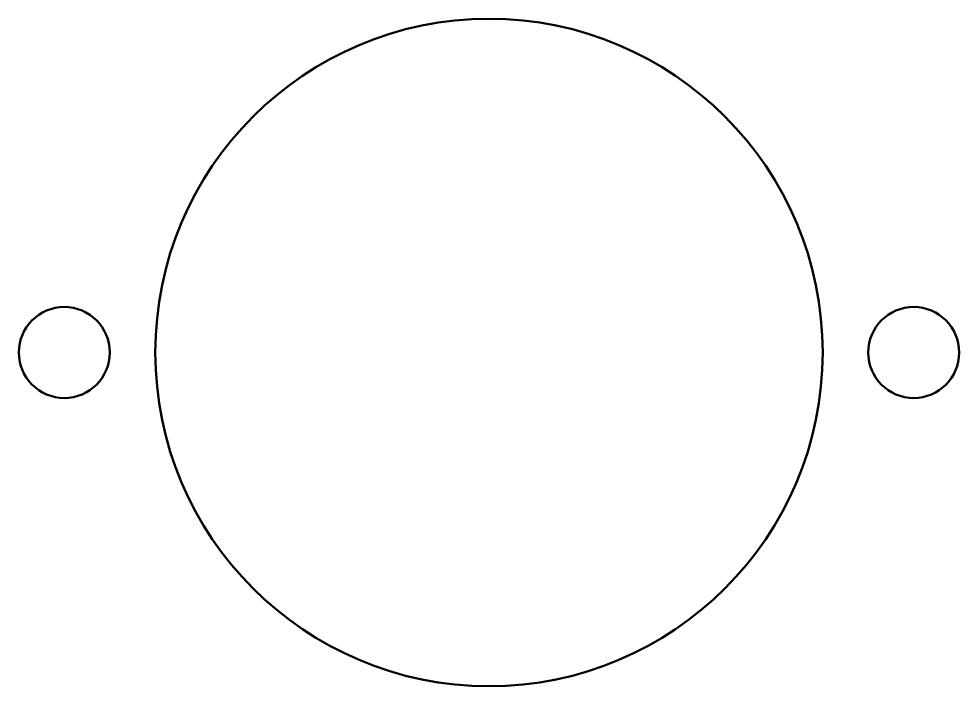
# Model space of a CAD drawing. Header units: millimetres. Extents: x -15.5 to 15.5, y -11 to 11.
import ezdxf

# ---------------------------------------------------------------- set-up
doc = ezdxf.new("R2010")
doc.units = ezdxf.units.MM
doc.layers.add('cutout', color=178, linetype='Continuous', lineweight=50, true_color=0x000000)

msp = doc.modelspace()

# ---------------------------------------------------------------- linework, layer by layer
at = {"layer": 'cutout'}
for centre, radius in [((0, 0), 11), ((-14, 0), 1.5), ((14, 0), 1.5)]:
    msp.add_circle(centre, radius, dxfattribs=at)

doc.saveas('drawing.dxf')
